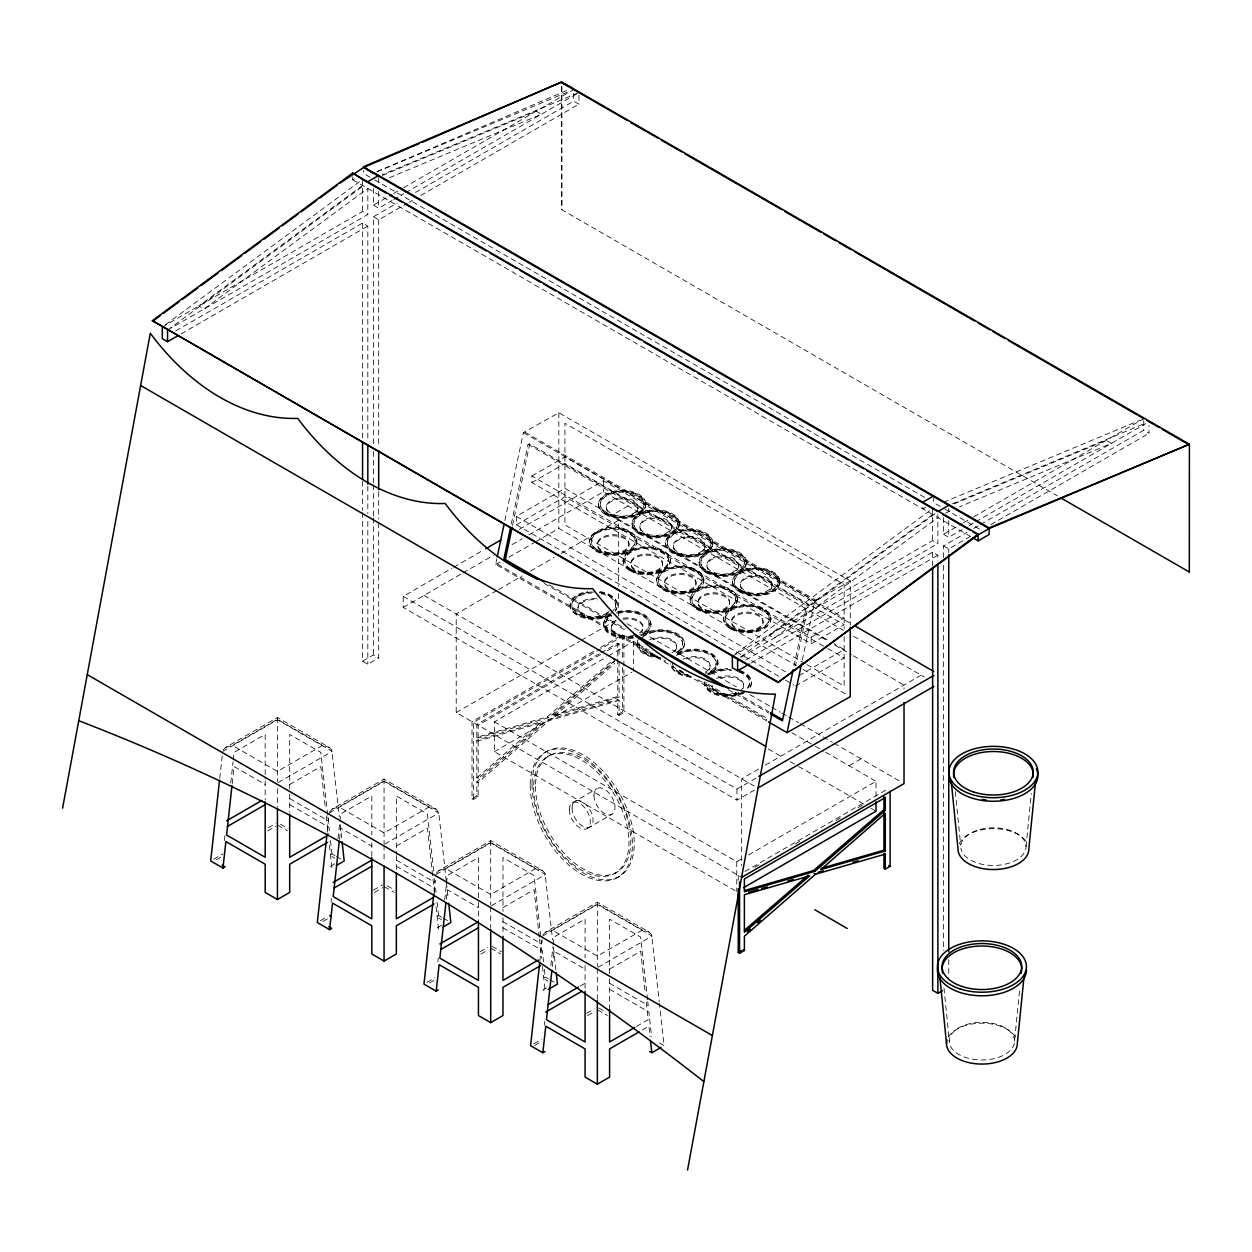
<?xml version="1.0" encoding="UTF-8"?>
<svg xmlns="http://www.w3.org/2000/svg" width="1252" height="1252" viewBox="0 0 1252 1252"><rect width="100%" height="100%" fill="white"/><g stroke="black" fill="none" stroke-linecap="round" stroke-linejoin="round"><path stroke-width="0.75" stroke-dasharray="5 3.75" d="M1026.03 846.634L1031.335 793.486M1014.527 1041.148A32.615 18.827 0 0 0 965.605 1024.84A32.615 18.827 0 0 0 965.605 1057.455A32.615 18.827 0 0 0 1014.527 1041.148L1019.832 988M219.757 778.306L222.277 755.253M224.405 840.624L225.031 834.943M230.744 782.813L233.044 761.889M233.248 759.98L234.093 752.374L265.174 734.423L265.174 779.12M232.215 783.658L234.093 766.537L265.174 784.488M327.226 832.189L328.916 816.805M331.044 902.191L331.451 898.404M338.009 838.668L339.668 823.456M339.887 821.547L340.716 813.941L371.813 795.99L371.813 834.865M339.464 839.513L340.716 828.104L371.813 846.055M434.068 891.831L435.336 880.297M437.871 961.865L438.294 958.062M444.632 900.235L446.307 885.007M446.51 883.114L447.355 875.508L478.436 857.557L478.436 900.313M446.307 899.171L447.355 889.671L478.436 907.622M539.862 961.082L542.179 939.939M544.307 1025.325L544.714 1021.522M550.849 965.589L552.946 946.575M553.149 944.681L553.979 937.075L585.075 919.124L585.075 957.983M552.32 966.45L553.979 951.223L585.075 969.173M766.834 720.964L495.635 564.386L496.841 558.658M504.885 520.472L523.383 432.644L558.83 412.722L850.249 580.959L850.249 625.327M511.285 523.978L528.047 444.382L529.706 443.959L808.401 604.857L795.615 665.501M512.538 525.449L529.706 443.959M793.971 665.939L806.742 605.279L808.401 604.857M802.329 660.086L814.802 600.897L850.249 580.959M329.495 812.235L332.296 808.964L384.067 779.073L435.852 808.964L438.81 812.971L446.182 880.25M223.153 749.948L225.657 747.397L277.443 717.506L329.213 747.397L331.717 749.948L339.339 816.758M436.416 873.082L438.92 870.531L490.706 840.64L542.476 870.531L544.996 873.082L552.601 939.892M543.055 934.634L545.559 932.098L597.345 902.191L649.115 932.098L651.619 934.634L659.241 1001.459M593.808 651.353L472.004 721.668L472.004 798.745L476.824 795.975L476.824 781.764L547.938 719.743L617.737 699.633L619.083 700.416L619.083 715.393L617.737 714.61L617.737 699.633M619.083 661.541L619.083 697.254L554.526 715.941L553.181 715.174L614.81 661.432M472.004 798.745L473.35 799.527L478.17 796.741L478.17 782.531L549.284 720.526L619.083 700.416M554.526 715.941L614.685 663.497M476.824 777.821L541.991 721.465L543.337 722.232L478.17 778.603L476.824 777.821L476.824 740.229L541.991 721.465M599.285 653.763L476.824 724.454L476.824 737.287L547.28 716.88L614.81 658.474M476.824 737.287L478.17 738.054L548.626 717.662L616.14 659.241M165.436 324.753L359.434 181.759M362.564 185.437L198.818 305.989L204.06 309.009L367.822 188.473L367.822 214.468L170.867 328.18M167.549 330.09L364.692 184.795M735.503 653.873L931.065 509.736M932.63 514.572L768.885 635.108L774.127 638.129L937.873 517.592M740.746 656.909L936.308 512.757M352.735 176.767L352.735 179.772L355.85 177.972M162.306 327.069L362.564 211.447L367.822 214.468M373.44 188.457L373.44 205.171L391.907 194.514M393.582 193.544L401.97 188.692M403.645 187.722L573.698 89.549M373.44 205.171L378.683 208.192L392.111 200.445M393.785 199.475L403.864 193.653M405.538 192.698L577.313 93.509M175.781 330.888L362.564 223.044L367.822 226.064L367.822 441.236M373.44 443.662L373.44 216.752L397.009 203.153M415.523 192.464L573.698 101.146L578.956 104.166L578.956 92.57L382.298 174.701M181.024 333.908L367.822 226.064M373.44 216.752L378.683 219.789L407.291 203.278M408.981 202.292L412.346 200.351M420.766 195.5L578.956 104.166M531.943 475.963L564.918 456.917L844.145 618.128L811.155 637.174L531.943 475.963L531.943 482.552L811.155 643.747L844.145 624.717L564.918 463.506L531.943 482.552M778.666 676.252L516.372 524.807L516.372 516.387L564.918 488.358L827.228 639.803M516.372 524.807L564.918 496.778L825.522 647.237M754.58 789.949L736.974 800.122L403.207 607.423L403.207 596.39L452.003 568.205M453.693 567.234L483.976 549.753M519.33 529.346L603.464 480.768L851.266 623.825M403.207 607.423L461.268 573.901M462.958 572.931L493.429 555.34M512.052 544.589L522.209 538.72M528.97 534.807L603.464 491.801L843.613 630.46M495.635 564.386L500.612 562.038M508.922 557.234L533.868 542.836M535.543 541.866L558.83 528.422L796.335 665.563M627.972 505.949L610.882 515.824L828.01 641.18M362.564 512.538L362.564 661.212L373.44 654.921L378.683 657.957L378.683 521.02M362.564 661.212L367.822 664.233L378.683 657.957M496.809 590.568L456.213 613.996L456.213 712.56L741.669 877.355M498.499 589.598L522.178 575.92M530.629 571.037L554.307 557.375M561.068 553.462L618.582 520.269L618.582 585.967M225.657 747.397L232.324 745.347L277.443 719.305L322.562 745.347L329.213 747.397M222.7 751.403L277.443 719.806L332.171 751.403L277.443 783.001M322.562 745.347L277.443 771.404L232.324 745.347M289.697 784.488L320.794 766.537L325.379 808.369M456.213 712.56L579.676 641.274M581.366 640.304L616.892 619.803M213.748 859.201L222.95 853.895M268.241 827.744L275.909 823.315M216.346 859.842L221.432 856.916M267.646 830.937L276.019 826.101M600.569 647.456L622.557 634.748L623.903 635.531L623.903 712.607L619.083 715.393M623.903 635.531L473.35 722.451L473.35 799.527M600.96 652.793L617.737 643.105L619.083 643.872L619.083 656.705L617.737 655.938L617.737 643.105M600.631 654.53L478.17 725.237L478.17 738.054M607.345 650.664L619.083 643.872M332.296 808.964L338.948 806.914L384.067 780.872L429.186 806.914L435.852 808.964M329.339 812.971L384.067 781.358L438.81 812.971L384.067 844.568M735.096 890.626L494.368 751.654L494.368 721.778L606.782 656.877M608.456 655.907L633.637 641.368L648.786 650.117M494.368 751.654L631.947 672.214M925.901 507.091L922.802 508.891L922.802 505.902M334.988 855.664L331.936 853.895L329.714 855.163L334.738 858.074M429.186 806.914L384.067 832.971L338.948 806.914M334.753 863.88L329.73 866.775L331.936 868.059L329.026 841.516M945.651 513.117L952.334 509.83M545.152 752.358L546.999 751.294M617.737 714.61L622.557 711.825L623.903 712.607M547.609 756.615L549.44 755.551M396.336 846.055L427.433 828.104L434.929 896.573M732.373 656.189L932.63 540.567L937.873 543.603L937.873 514.603M943.507 517.577L943.507 534.291L961.974 523.633M963.649 522.663L972.037 517.812M973.712 516.857L1143.765 418.669M740.934 657.3L937.873 543.603M943.507 534.291L948.75 537.311L962.178 529.565M968.891 525.699L973.931 522.788M975.605 521.818L1145.752 423.583M745.832 660.007L932.63 552.163L937.873 555.184L937.873 561.053M943.507 557.625L943.507 545.888L967.076 532.288M973.806 528.391L978.845 525.48M980.535 524.51L1143.765 430.265L1149.007 433.286L1149.007 425.57M751.09 663.044L937.873 555.184M943.507 545.888L948.75 548.908L970.629 536.279M990.833 524.619L1149.007 433.286M320.387 920.768L326.522 917.231M373.346 890.188L382.533 884.882M322.985 921.409L328.055 918.483M374.27 892.504L382.642 887.668M438.92 870.531L445.587 868.481L490.706 842.424L535.825 868.481L542.476 870.531M435.978 874.522L490.706 842.925L545.434 874.522L490.706 906.135M572.383 802.814L597.048 788.572M798.933 675.673L844.145 649.569L833.988 643.7M795.583 686.018L844.145 657.989L827.228 648.207M587.235 828.542L611.915 814.301M441.627 917.231L438.56 915.462L436.353 916.73L441.377 919.641M535.825 868.481L490.706 894.523L445.587 868.481M441.377 925.447L436.353 928.342L438.56 929.61L435.649 903.083M502.975 907.622L534.056 889.671L539.268 937.216M758.587 769.041L741.669 778.807L741.669 865.758M765.348 765.128L921.112 675.204M403.207 596.39L736.974 789.089L757.163 777.429M614.967 873.286L616.813 872.221M427.01 982.335L434.679 977.906M479.97 951.755L487.638 947.326M429.624 982.976L434.694 980.05M480.909 954.071L487.607 950.19M617.424 877.542L619.27 876.478M545.559 932.098L552.226 930.048L597.345 903.991L642.464 930.048L649.115 932.098M542.601 936.089L597.345 904.492L652.073 936.089L597.345 967.686M849.216 765.614L861.016 758.79M494.368 721.778L736.771 861.72L741.81 858.809M748.524 854.944L876.04 781.326L876.04 796.256M548.266 978.798L545.199 977.014L542.977 978.297L548.016 981.208M642.464 930.048L597.345 956.09L552.226 930.048M744.987 871.455L888.779 788.447M754.784 867.354L759.87 864.428M795.38 843.911L800.466 840.984M835.992 820.483L841.062 817.54M857.98 807.775L863.051 804.848M546.341 987.969L542.992 989.909L545.199 991.177L542.288 964.65M580.036 986.153L585.075 983.243M609.599 969.173L640.695 951.223L645.281 993.071M533.649 1043.902L541.318 1039.473M586.609 1013.322L594.277 1008.893M534.557 1045.514L541.318 1041.617M587.532 1015.622L594.246 1011.757M636.454 1026.483L648.207 1019.691L646.11 1000.677M642.37 1029.989L648.912 1026.217L650.085 1036.859M377.008 171.649L568.032 89.956M377.055 171.665L570.098 91.052M382.392 175.436L536.216 111.193L541.459 114.214L387.635 178.457M943.507 502.302L1140.165 420.171M952.365 503.82L1145.408 423.207M954.243 503.805L1106.283 440.313L1111.526 443.349L959.486 506.841M553.181 715.174L617.737 696.472L619.083 697.254M476.824 740.229L478.17 741.012L543.337 722.232M561.663 86.607L561.835 209.741L1057.455 495.886M370.169 177.268L363.612 173.48L363.612 170.491M374.755 179.928L925.212 497.733M940.236 506.403L933.679 502.615L933.679 498.124M944.822 509.048L980.66 529.737M352.735 179.772L969.784 536.012M525.042 432.222L816.461 600.475M523.383 432.644L814.802 600.897M528.047 444.382L806.742 605.279M853.723 636.298L924.336 677.066M834.771 645.093L851.657 654.843M853.348 655.813L904.022 685.063L904.022 688.929M805.224 663.638L564.918 524.901L564.918 423.286L844.145 584.481L844.145 628.535M806.914 664.609L844.145 686.112L844.145 636.188M803.08 669.444L846.868 694.735M516.372 516.387L785.427 671.745M785.427 680.149L793.893 685.032M627.002 623.684L736.426 686.863M749.901 694.641L770.105 706.3M771.795 707.286L780.199 712.138M781.89 713.108L786.945 716.034M788.619 717.005L798.729 722.827M800.404 723.797L832.408 742.279M834.082 743.25L900.72 781.717M549.252 584.919L625.264 628.801M735.049 692.184L768.838 711.699M544.229 583.401L625.296 630.21M728.335 689.695L768.869 713.092M744.502 692.622A23.6 13.631 0 0 1 718.773 695.58A23.6 13.631 0 0 1 704.203 682.997L704.203 682.121L768.305 719.117M791.859 732.733L813.753 745.363M815.428 746.333L823.847 751.2M825.538 752.17L876.04 781.326M497.279 563.963L665.735 661.212M697.74 679.695L766.803 719.571M768.305 748.993L783.455 757.742M790.184 761.639L796.914 765.52M798.604 766.49L864.256 804.394M870.985 808.276L876.04 811.202M424.021 595.404L757.789 788.103M547.28 716.88L548.626 717.662M547.938 719.743L549.284 720.526M476.824 781.764L478.17 782.531M476.824 795.975L478.17 796.741M289.697 798.557L328.306 820.842L327.883 817.04M396.336 860.124L434.929 882.41L434.522 878.607M502.975 921.691L541.568 943.977L540.942 938.264M609.599 983.243L648.207 1005.528L647.785 1001.725M289.697 804.66L329.026 827.353L329.636 833.049M396.336 866.227L435.649 888.92L436.072 892.707M502.975 927.795L542.288 950.487L543.524 961.865M609.599 989.346L648.912 1012.054L651.619 1036.687M280.511 824.207L288.163 828.621M336.522 856.54L341.123 859.201M387.134 885.774L394.803 890.188M443.161 918.107L447.762 920.768M492.239 946.449L501.442 951.755M549.8 979.674L555.919 983.211M598.879 1008.016L604.998 1011.553M659.491 1043.01L664.092 1045.67L659.46 1003.368M277.694 825.131L287.49 830.796M384.317 886.698L394.13 892.347M490.956 948.265L500.753 953.914M597.595 1009.832L607.392 1015.482M647.581 999.832L640.695 937.075L609.599 919.124L609.599 977.421M553.447 947.576L555.982 970.644M540.739 936.371L534.056 875.508L502.975 857.557L502.975 911.44M544.37 969.439L545.199 977.014M539.487 939.11L541.568 958.124M446.401 882.175L448.294 899.468M433.677 871.001L427.433 813.941L396.336 795.99L396.336 854.287M437.105 902.191L438.56 915.462M340.184 824.442L341.655 837.901M327.68 815.13L320.794 752.374L289.697 734.423L289.697 792.719M330.481 840.624L331.936 853.895M326.224 815.991L328.306 835.006M955.307 791.577L960.613 844.74M943.992 988L949.298 1041.148M1143.765 420.609L1143.765 430.265M948.75 508.328L948.75 511.317M948.75 520.597L948.75 537.311M948.75 548.908L948.75 552.821M948.75 959.689L948.75 977.296M943.507 565.45L943.507 950.8M932.63 508.578L932.63 540.567M932.63 552.163L932.63 565.857M811.155 637.174L811.155 643.747M779.84 581.413A23.6 13.631 0 0 1 744.439 593.213A23.6 13.631 0 0 1 744.439 569.613A23.6 13.631 0 0 1 779.84 581.413L779.84 582.29M770.856 618.332L770.856 619.208M751.403 682.121L751.403 682.997M746.317 562.07A23.6 13.631 0 0 1 710.917 573.87A23.6 13.631 0 0 1 710.917 550.27A23.6 13.631 0 0 1 746.317 562.07L746.317 562.946M738.226 875.367L738.226 881.142M737.35 598.972L737.35 599.849A23.6 13.631 0 0 1 701.934 611.649A23.6 13.631 0 0 1 701.934 588.049A23.6 13.631 0 0 1 737.35 599.849M736.974 789.089L736.974 800.122M736.771 861.72L736.771 891.596M732.639 581.413L732.639 582.29M723.656 618.332L723.656 619.208M717.897 662.762L717.897 663.638M712.811 542.726A23.6 13.631 0 0 1 677.41 554.526A23.6 13.631 0 0 1 677.41 530.926A23.6 13.631 0 0 1 712.811 542.726L712.811 543.603A23.6 13.631 0 0 1 677.41 555.403A23.6 13.631 0 0 1 677.41 531.803A23.6 13.631 0 0 1 712.811 543.603M703.827 579.629L703.827 580.505A23.6 13.631 0 0 1 668.427 592.306A23.6 13.631 0 0 1 668.427 568.705A23.6 13.631 0 0 1 703.827 580.505M699.117 562.07L699.117 562.946M690.134 598.972L690.134 599.849M684.375 643.418L684.375 644.295M679.288 523.367A23.6 13.631 0 0 1 643.888 535.167A23.6 13.631 0 0 1 643.888 511.567A23.6 13.631 0 0 1 679.288 523.367L679.288 524.244M670.321 560.286L670.321 561.162M665.61 542.726L665.61 543.603M656.627 579.629L656.627 580.505M650.868 624.075L650.868 624.951M645.782 504.024A23.6 13.631 0 0 1 610.381 515.824A23.6 13.631 0 0 1 610.381 492.224A23.6 13.631 0 0 1 645.782 504.024L645.782 504.9M637.174 643.418L637.174 644.295M636.798 540.927L636.798 541.803A23.6 13.631 0 0 1 601.398 553.603A23.6 13.631 0 0 1 601.398 530.003A23.6 13.631 0 0 1 636.798 541.803M633.637 641.368L633.637 671.244M632.088 523.367L632.088 524.244M623.12 560.286L623.12 561.162M622.557 634.748L622.557 659.804M622.557 667.504L622.557 711.825M618.582 593.698L618.582 618.817M617.737 658.881L617.737 696.472M617.361 604.716L617.361 605.592M609.599 978.751L609.599 1008.47M603.667 624.075L603.667 624.951M603.464 480.768L603.464 491.801M598.581 504.024L598.581 504.9M597.345 902.191L597.345 966.466M597.345 968.391L597.345 999.378M589.598 540.927L589.598 541.803M585.075 965.761L585.075 988.344M573.698 93.415L573.698 101.146M570.161 604.716L570.161 605.592M561.835 86.513L561.835 209.741M558.83 412.722L558.83 528.422M502.975 917.794L502.975 934.43M490.706 840.64L490.706 904.899M490.706 906.839L490.706 928.139M478.436 902.254L478.436 921.018M478.17 741.012L478.17 778.603M396.336 855.632L396.336 870.954M384.067 779.073L384.067 843.738M384.067 845.272L384.067 862.691M378.683 177.706L378.683 182.197M378.683 191.478L378.683 208.192M378.683 219.789L378.683 446.698M378.683 491.692L378.683 519.079M373.44 451.487L373.44 482.787M373.44 484.743L373.44 516.043M373.44 517.999L373.44 654.921M371.813 842.627L371.813 856.227M367.822 486.23L367.822 513.617M367.822 521.442L367.822 664.233M362.564 179.459L362.564 211.447M362.564 223.044L362.564 438.216M362.564 481.238L362.564 510.581M289.697 794.065L289.697 812.313M277.443 717.506L277.443 781.764M277.443 788.823L277.443 806.945M265.174 781.06L265.174 799.809M948.39 1037.047A35.4 20.439 0 0 1 981.912 1023.181A35.4 20.439 0 0 1 1015.435 1037.047M960.926 844.99A32.615 18.827 0 0 1 1010.536 830.608A32.615 18.827 0 0 1 1010.536 862.659A32.615 18.827 0 0 1 960.926 848.261M959.22 843.817A35.4 20.439 0 0 1 992.257 828.683A35.4 20.439 0 0 1 1026.937 842.533M716.613 678.6A15.838 9.14 0 0 1 737.444 677.817A15.838 9.14 0 0 1 741.513 689.633M735.722 692.982A15.838 9.14 0 0 1 711.981 685.063M738.774 671.15A21.926 12.661 0 0 1 746.787 688.443M738.774 693.076A21.926 12.661 0 0 1 705.893 682.121M709.853 674.859A21.926 12.661 0 0 1 733.484 669.883M739.603 670.321A23.6 13.631 0 0 1 748.242 688.929M744.502 691.746A23.6 13.631 0 0 1 718.773 694.703A23.6 13.631 0 0 1 704.203 682.121M708.476 674.296A23.6 13.631 0 0 1 727.803 668.49M739.603 671.197A23.6 13.631 0 0 1 748.242 689.805M711.12 673.357A23.6 13.631 0 0 1 727.803 669.366M738.774 672.027A21.926 12.661 0 0 1 746.787 689.32M743.312 691.933A21.926 12.661 0 0 1 706.629 686.268M712.31 674.045A21.926 12.661 0 0 1 731.622 670.524M719.9 678.224A15.838 9.14 0 0 1 737.444 678.897A15.838 9.14 0 0 1 743.093 688.506M739.009 692.606A15.838 9.14 0 0 1 721.747 694.578A15.838 9.14 0 0 1 711.981 686.143M677.614 653.137A23.6 13.631 0 0 1 712.372 654.013A23.6 13.631 0 0 1 707.834 673.936M691.214 676.268A23.6 13.631 0 0 1 671.495 666.299M677.614 654.013A23.6 13.631 0 0 1 712.372 654.89A23.6 13.631 0 0 1 707.834 674.812M691.214 677.144A23.6 13.631 0 0 1 670.696 663.638M678.787 654.686A21.926 12.661 0 0 1 711.089 655.516A21.926 12.661 0 0 1 706.864 674.014M688.616 675.861A21.926 12.661 0 0 1 673.122 666.925M676.33 655.516A21.926 12.661 0 0 1 709.79 653.81A21.926 12.661 0 0 1 706.864 673.138M688.616 674.985A21.926 12.661 0 0 1 672.371 662.762M686.378 658.881A15.838 9.14 0 0 1 706.848 661.228A15.838 9.14 0 0 1 705.486 673.247M688.882 675.376A15.838 9.14 0 0 1 686.378 674.703M683.107 673.247A15.838 9.14 0 0 1 679.007 669.163M683.107 659.256A15.838 9.14 0 0 1 705.486 659.256A15.838 9.14 0 0 1 705.486 672.183M683.107 672.183A15.838 9.14 0 0 1 680.587 670.289M641.447 635.609A23.6 13.631 0 0 1 675.955 632.98A23.6 13.631 0 0 1 677.473 653.059M657.707 656.924A23.6 13.631 0 0 1 637.988 639.897M677.473 653.935A23.6 13.631 0 0 0 677.473 634.654A23.6 13.631 0 0 0 644.091 634.654A23.6 13.631 0 0 0 646.595 617.126A23.6 13.631 0 0 0 617.283 612.604M660.774 657.926A23.6 13.631 0 0 1 640.335 637.487M641.791 637.972A21.926 12.661 0 0 1 674.124 634.248A21.926 12.661 0 0 1 676.283 653.247M655.109 656.517A21.926 12.661 0 0 1 639.6 641.024M652.871 639.522A15.838 9.14 0 0 1 671.98 640.977A15.838 9.14 0 0 1 674.499 652.01M656.69 656.267A15.838 9.14 0 0 1 644.952 647.44M649.585 639.897A15.838 9.14 0 0 1 671.98 639.897A15.838 9.14 0 0 1 671.98 652.824M655.375 654.952A15.838 9.14 0 0 1 645.484 648.739M642.824 636.157A21.926 12.661 0 0 1 674.875 633.715A21.926 12.661 0 0 1 676.283 652.37M655.109 655.641A21.926 12.661 0 0 1 639.6 640.148M623.167 618.191A15.838 9.14 0 0 1 640.977 622.447A15.838 9.14 0 0 1 638.457 633.481M635.187 634.936A15.838 9.14 0 0 1 614.701 632.589A15.838 9.14 0 0 1 616.078 620.554M616.313 613.104A21.926 12.661 0 0 1 645.75 617.267A21.926 12.661 0 0 1 639.835 634.435M632.949 636.298A21.926 12.661 0 0 1 608.284 630.398A21.926 12.661 0 0 1 611.774 615.123M617.283 611.727A23.6 13.631 0 0 1 647.707 617.252A23.6 13.631 0 0 1 640.805 635.233M633.371 637.237A23.6 13.631 0 0 1 606.829 630.883A23.6 13.631 0 0 1 610.585 614.435M633.371 638.113A23.6 13.631 0 0 1 606.829 631.759A23.6 13.631 0 0 1 610.585 615.311M618.003 613.48A21.926 12.661 0 0 1 646.251 618.613A21.926 12.661 0 0 1 639.835 635.312M632.949 637.174A21.926 12.661 0 0 1 608.284 631.274A21.926 12.661 0 0 1 611.774 616M623.167 619.27A15.838 9.14 0 0 1 639.835 622.526A15.838 9.14 0 0 1 640.977 632.667M631.368 636.924A15.838 9.14 0 0 1 613.558 632.667A15.838 9.14 0 0 1 616.078 621.634M607.47 612.244A15.838 9.14 0 0 1 587.063 615.953A15.838 9.14 0 0 1 578.878 604.544A15.838 9.14 0 0 1 597.846 598.847M599.426 592.493A21.926 12.661 0 0 1 612.744 611.054M609.255 613.668A21.926 12.661 0 0 1 573.494 609.567A21.926 12.661 0 0 1 593.761 592.071M599.865 591.554A23.6 13.631 0 0 1 615.139 610.475M610.444 614.356A23.6 13.631 0 0 1 573.322 611.539A23.6 13.631 0 0 1 587.642 591.554M599.865 592.431A23.6 13.631 0 0 1 615.139 611.352M610.444 615.233A23.6 13.631 0 0 1 572.258 611.211A23.6 13.631 0 0 1 592.212 591.993M601.242 593.698A21.926 12.661 0 0 1 614.935 608.879M612.744 611.931A21.926 12.661 0 0 1 575.263 612.4A21.926 12.661 0 0 1 591.852 592.994M609.051 611.117A15.838 9.14 0 0 1 589.661 617.58A15.838 9.14 0 0 1 578.455 606.375A15.838 9.14 0 0 1 597.846 599.911M681.291 553.587A15.838 9.14 0 0 0 705.033 545.669A15.838 9.14 0 0 0 681.291 537.75A15.838 9.14 0 0 0 681.291 553.587M678.24 553.681A21.926 12.661 0 0 0 711.12 542.726A21.926 12.661 0 0 0 678.24 531.756A21.926 12.661 0 0 0 678.24 553.681M673.701 552.539A21.926 12.661 0 0 0 710.385 546.874A21.926 12.661 0 0 0 683.529 531.364A21.926 12.661 0 0 0 673.701 552.539M678.005 553.212A15.838 9.14 0 0 0 704.5 549.112A15.838 9.14 0 0 0 685.11 537.922A15.838 9.14 0 0 0 678.005 553.212M714.798 572.931A15.838 9.14 0 0 0 738.555 565.012A15.838 9.14 0 0 0 714.798 557.109A15.838 9.14 0 0 0 714.798 572.931M711.762 573.025A21.926 12.661 0 0 0 744.643 562.07A21.926 12.661 0 0 0 711.762 551.115A21.926 12.661 0 0 0 711.762 573.025M706.034 572.587A23.6 13.631 0 0 0 745.519 566.467A23.6 13.631 0 0 0 716.613 549.784A23.6 13.631 0 0 0 706.034 572.587M707.223 571.898A21.926 12.661 0 0 0 743.891 566.217A21.926 12.661 0 0 0 717.052 550.723A21.926 12.661 0 0 0 707.223 571.898M711.527 572.555A15.838 9.14 0 0 0 738.007 568.455A15.838 9.14 0 0 0 718.617 557.265A15.838 9.14 0 0 0 711.527 572.555M614.262 514.885A15.838 9.14 0 0 0 638.004 506.966A15.838 9.14 0 0 0 614.262 499.063A15.838 9.14 0 0 0 614.262 514.885M611.226 514.979A21.926 12.661 0 0 0 644.107 504.024A21.926 12.661 0 0 0 611.226 493.069A21.926 12.661 0 0 0 611.226 514.979M605.498 514.541A23.6 13.631 0 0 0 644.983 508.422A23.6 13.631 0 0 0 616.078 491.739A23.6 13.631 0 0 0 605.498 514.541M606.672 513.852A21.926 12.661 0 0 0 643.356 508.171A21.926 12.661 0 0 0 616.5 492.678A21.926 12.661 0 0 0 606.672 513.852M610.992 514.509A15.838 9.14 0 0 0 637.471 510.409A15.838 9.14 0 0 0 618.081 499.219A15.838 9.14 0 0 0 610.992 514.509M748.32 592.274A15.838 9.14 0 0 0 772.061 584.371A15.838 9.14 0 0 0 748.32 576.452A15.838 9.14 0 0 0 748.32 592.274M740.73 590.365A21.926 12.661 0 0 0 777.414 584.7A21.926 12.661 0 0 0 750.558 569.19A21.926 12.661 0 0 0 740.73 590.365M739.541 591.93A23.6 13.631 0 0 0 779.026 585.826A23.6 13.631 0 0 0 750.12 569.128A23.6 13.631 0 0 0 739.541 591.93M745.269 593.26A21.926 12.661 0 0 0 778.149 582.29A21.926 12.661 0 0 0 745.269 571.335A21.926 12.661 0 0 0 745.269 593.26M745.034 591.899A15.838 9.14 0 0 0 771.529 587.814A15.838 9.14 0 0 0 752.139 576.609A15.838 9.14 0 0 0 745.034 591.899M647.785 534.228A15.838 9.14 0 0 0 671.526 526.325A15.838 9.14 0 0 0 647.785 518.406A15.838 9.14 0 0 0 647.785 534.228M644.733 534.338A21.926 12.661 0 0 0 677.614 523.367A21.926 12.661 0 0 0 644.733 512.412A21.926 12.661 0 0 0 644.733 534.338M639.005 533.884A23.6 13.631 0 0 0 678.49 527.781A23.6 13.631 0 0 0 649.585 511.082A23.6 13.631 0 0 0 639.005 533.884M640.195 533.195A21.926 12.661 0 0 0 676.862 527.53A21.926 12.661 0 0 0 650.023 512.021A21.926 12.661 0 0 0 640.195 533.195M644.498 533.853A15.838 9.14 0 0 0 670.978 529.768A15.838 9.14 0 0 0 651.588 518.563A15.838 9.14 0 0 0 644.498 533.853M672.308 590.49A15.838 9.14 0 0 0 696.065 582.571A15.838 9.14 0 0 0 672.308 574.668A15.838 9.14 0 0 0 672.308 590.49M664.734 588.581A21.926 12.661 0 0 0 701.402 582.9A21.926 12.661 0 0 0 674.562 567.406A21.926 12.661 0 0 0 664.734 588.581M663.544 589.269A23.6 13.631 0 0 0 703.029 583.15A23.6 13.631 0 0 0 674.124 566.467A23.6 13.631 0 0 0 663.544 589.269M669.272 591.46A21.926 12.661 0 0 0 702.153 580.505A21.926 12.661 0 0 0 669.272 569.55A21.926 12.661 0 0 0 669.272 591.46M672.308 591.57A15.838 9.14 0 0 0 696.065 583.651A15.838 9.14 0 0 0 672.308 575.732A15.838 9.14 0 0 0 672.308 591.57M705.831 609.834A15.838 9.14 0 0 0 729.572 601.93A15.838 9.14 0 0 0 705.831 594.011A15.838 9.14 0 0 0 705.831 609.834M698.24 607.924A21.926 12.661 0 0 0 734.908 602.259A21.926 12.661 0 0 0 708.069 586.75A21.926 12.661 0 0 0 698.24 607.924M697.051 608.613A23.6 13.631 0 0 0 736.536 602.509A23.6 13.631 0 0 0 707.63 585.811A23.6 13.631 0 0 0 697.051 608.613M702.779 610.819A21.926 12.661 0 0 0 735.66 599.849A21.926 12.661 0 0 0 702.779 588.894A21.926 12.661 0 0 0 702.779 610.819M705.831 610.913A15.838 9.14 0 0 0 729.572 602.995A15.838 9.14 0 0 0 705.831 595.091A15.838 9.14 0 0 0 705.831 610.913M638.802 571.147A15.838 9.14 0 0 0 662.543 563.228A15.838 9.14 0 0 0 638.802 555.309A15.838 9.14 0 0 0 638.802 571.147M631.211 569.222A21.926 12.661 0 0 0 667.895 563.557A21.926 12.661 0 0 0 641.04 548.047A21.926 12.661 0 0 0 631.211 569.222M630.022 569.91A23.6 13.631 0 0 0 669.507 563.807A23.6 13.631 0 0 0 640.601 547.124A23.6 13.631 0 0 0 630.022 569.91M630.022 570.787A23.6 13.631 0 0 0 669.507 564.683A23.6 13.631 0 0 0 640.601 548A23.6 13.631 0 0 0 630.022 570.787M631.211 570.098A21.926 12.661 0 0 0 667.895 564.433A21.926 12.661 0 0 0 641.04 548.924A21.926 12.661 0 0 0 631.211 570.098M638.802 572.227A15.838 9.14 0 0 0 662.543 564.308A15.838 9.14 0 0 0 638.802 556.389A15.838 9.14 0 0 0 638.802 572.227M739.337 629.193A15.838 9.14 0 0 0 763.078 621.274A15.838 9.14 0 0 0 739.337 613.355A15.838 9.14 0 0 0 739.337 629.193M731.747 627.268A21.926 12.661 0 0 0 768.431 621.602A21.926 12.661 0 0 0 741.575 606.093A21.926 12.661 0 0 0 731.747 627.268M730.573 627.956A23.6 13.631 0 0 0 770.058 621.853A23.6 13.631 0 0 0 741.153 605.17A23.6 13.631 0 0 0 730.573 627.956M730.573 628.833A23.6 13.631 0 0 0 770.058 622.729A23.6 13.631 0 0 0 741.153 606.046A23.6 13.631 0 0 0 730.573 628.833M736.301 630.163A21.926 12.661 0 0 0 769.182 619.208A21.926 12.661 0 0 0 736.301 608.237A21.926 12.661 0 0 0 736.301 630.163M739.337 630.272A15.838 9.14 0 0 0 763.078 622.354A15.838 9.14 0 0 0 739.337 614.435A15.838 9.14 0 0 0 739.337 630.272M605.279 551.788A15.838 9.14 0 0 0 629.036 543.884A15.838 9.14 0 0 0 605.279 535.966A15.838 9.14 0 0 0 605.279 551.788M597.705 549.878A21.926 12.661 0 0 0 634.373 544.197A21.926 12.661 0 0 0 607.533 528.704A21.926 12.661 0 0 0 597.705 549.878M596.515 550.567A23.6 13.631 0 0 0 636 544.463A23.6 13.631 0 0 0 607.095 527.765A23.6 13.631 0 0 0 596.515 550.567M602.243 552.774A21.926 12.661 0 0 0 635.124 541.803A21.926 12.661 0 0 0 602.243 530.848A21.926 12.661 0 0 0 602.243 552.774M605.279 552.868A15.838 9.14 0 0 0 629.036 544.949A15.838 9.14 0 0 0 605.279 537.045A15.838 9.14 0 0 0 605.279 552.868M593.98 795.364A14.852 8.576 60 0 0 609.74 814.974A14.852 8.576 60 0 0 609.74 793.956A14.852 8.576 60 0 0 593.98 795.364M572.07 808.025A14.852 8.576 60 0 0 587.814 827.619A14.852 8.576 60 0 0 587.814 806.617A14.852 8.576 60 0 0 572.07 808.025M535.496 786.381A67.358 38.89 60 0 0 606.938 875.273A67.358 38.89 60 0 0 606.938 780.012A67.358 38.89 60 0 0 535.496 786.381M533.649 787.445A67.358 38.89 60 0 0 605.107 876.337A67.358 38.89 60 0 0 605.107 781.06A67.358 38.89 60 0 0 533.649 787.445M530.175 785.442A72.272 41.723 60 0 0 606.844 880.813A72.272 41.723 60 0 0 606.844 778.603A72.272 41.723 60 0 0 530.175 785.442M532.022 784.378A72.272 41.723 60 0 0 608.675 879.749A72.272 41.723 60 0 0 608.675 777.539A72.272 41.723 60 0 0 532.022 784.378M569.3 809.606A14.852 8.576 60 0 0 585.06 829.215A14.852 8.576 60 0 0 585.06 808.197A14.852 8.576 60 0 0 569.3 809.606"/><path stroke-width="1.5" d="M1035.592 781.389L1028.815 849.106A35.4 20.439 0 0 1 993.415 869.545A35.4 20.439 0 0 1 958.015 849.106L951.238 781.389M1024.089 975.903L1017.313 1043.62A35.4 20.439 0 0 1 978.829 1063.981A35.4 20.439 0 0 1 947.044 1040.068M219.538 780.231L210.68 860.969L222.95 868.059L225.063 866.838L222.089 865.116M222.95 868.059L225.861 841.516L265.174 864.224L265.174 892.426L277.443 899.515L289.697 892.426L289.697 864.224L327.382 842.471M231.996 785.552L226.581 835.006L265.174 857.291L265.174 801.734M327.022 834.114L317.319 922.536L329.589 929.61L331.702 928.389L328.728 926.683M329.589 929.61L332.5 903.083L371.813 925.791L371.813 953.993L384.067 961.082L396.336 953.993L396.336 925.791L434.006 904.038M339.261 841.407L333.204 896.573L371.813 918.858L371.813 857.542M433.865 893.756L423.958 984.103L436.212 991.177L438.325 989.956M436.212 991.177L439.123 964.65L478.436 987.343L478.436 1015.56L490.706 1022.634L502.975 1015.56L502.975 987.343L540.645 965.589M445.884 902.974L439.843 958.124L478.436 980.41L478.436 922.943M539.659 963.007L530.582 1045.67L542.852 1052.744L544.964 1051.524M542.852 1052.744L545.762 1026.217L585.075 1048.91L585.075 1077.127L597.345 1084.201L609.599 1077.127L609.599 1048.91L639.083 1031.883M551.897 970.253L546.467 1019.691L585.075 1041.977L585.075 991.271M363.487 166.766L373.44 173.183L363.487 166.766L561.741 81.99L1189.4 444.257L1189.322 572.101M378.777 175.499L367.728 181.759M561.741 81.99L422.347 142.274M571.788 87.687L561.663 82.695L627.8 120.693M933.757 495.917L922.708 502.177M978.188 540.864L989.064 534.588L989.143 527.89L1189.4 444.257L989.064 528.594L978.188 534.886L777.93 682.481L152.384 320.668L352.641 173.058L978.094 534.166L978.188 540.864L973.148 537.953M62.6 808.15L150.287 333.235A236.753 164.685 73.2 0 0 297.741 418.371A236.753 164.685 73.2 0 0 445.18 503.492A236.753 164.685 73.2 0 0 592.634 588.628A307.648 213.998 73.2 0 0 775.411 694.156L687.551 1170.01M497.232 556.749L504.071 524.291M537.468 579.504L503.695 559.988L510.487 527.781M503.695 559.988L505.338 559.566L512.131 527.358M793.173 669.726L782.39 720.902L770.559 714.063M768.525 721.934L787.054 732.639L801.53 663.904M747.397 931.66L750.292 929.125M757.554 922.802L760.449 920.267M885.289 854.114L883.943 853.332L883.943 868.309L885.289 869.091L885.289 854.114L815.49 874.225L744.392 936.23L744.392 950.44L739.556 953.226L738.226 952.443L738.226 888.857M744.486 930.267L808.197 875.164M744.893 890.438L813.503 870.578L883.943 809.621L883.943 796.804L885.289 797.571L885.289 810.404L814.833 871.345L744.392 891.753L744.392 878.92L885.289 797.571M152.478 321.388L160.303 315.614M163.433 313.313L179.067 301.779M182.197 299.478L197.847 287.944M200.977 285.628L218.192 272.952M221.322 270.651L241.652 255.658M244.782 253.342L260.432 241.808M263.562 239.508L279.196 227.974M282.326 225.673L297.976 214.139M301.106 211.838L316.756 200.304M319.886 197.988L337.085 185.312M340.215 182.995L363.612 167.502L989.064 528.594M777.93 682.481L978.094 534.166M162.306 327.069L162.306 338.65L167.549 341.686L177.659 335.849M485.666 548.783L500.816 540.035M226.581 820.842L261.825 800.497M227.504 826.414L265.174 804.66M326.631 835.976L289.697 857.291L289.697 814.223M948.75 505.323L937.873 511.614L866.963 470.658M336.522 865.398L344.19 860.969L342.078 841.751M333.204 882.41L371.813 860.124M334.127 887.981L371.813 866.227M732.373 656.189L732.373 667.785L737.616 670.806L749.4 664.014M433.255 897.543L396.336 918.858L396.336 872.879M443.161 926.965L450.83 922.536L448.717 903.318M439.843 943.977L478.436 921.691M440.767 949.548L478.436 927.795M758.853 776.459L933.867 675.407M757.789 788.103L933.851 686.456M538.219 960.065L502.975 980.41L502.975 936.355M741.669 877.355L904.022 783.627L904.022 702.466M548.266 989.409L557.453 984.103L556.185 972.569M743.485 887.731L876.04 811.202L876.04 801.859M548.157 1004.573L578.361 987.124M545.762 1012.054L581.804 991.24M738.226 952.443L741.434 950.597M885.289 869.091L890.109 866.306L890.109 791.154M634.78 1027.454L609.599 1041.977L609.599 1009.409M649.616 1051.477L651.822 1052.744L661.025 1047.439M932.63 567.813L932.63 990.332L937.873 993.352L942.537 990.661M363.409 167.471L418.778 143.792M821.249 868.325L883.943 850.171L885.289 850.953L885.289 813.346L820.749 869.639L885.289 850.953M748.633 892.316L757.929 889.64M761.654 888.56L767.241 886.948M787.727 881.064L793.298 879.452M817.822 872.378L823.331 870.797M852.722 862.331L858.23 860.75M787.054 732.639L850.249 696.675L850.249 627.252M630.867 122.633L658.239 138.283M661.353 140.224L681.917 151.946M685.047 153.918L781.717 209.585M784.957 211.572L820.576 232.074M823.91 234.046L835.804 240.869M839.216 242.794L851.047 249.664M854.443 251.574L974.604 321.028M977.906 322.875L989.847 329.839M993.133 331.67L1005.074 338.635M1008.345 340.466L1113.451 401.172M1114.906 401.986L1137.16 414.866M1138.584 415.664L1143.937 418.763M1147.035 420.547L1159.086 427.511M1162.263 429.342L1189.322 444.976M1060.773 497.873L1189.4 572.054M373.519 172.463L989.143 527.89M362.783 179.584L352.641 173.058M363.878 180.21L386.43 193.231M389.81 195.187L401.657 202.026M405.038 203.982L486.261 250.87M489.642 252.826L516.716 268.444M520.096 270.401L540.394 282.123M543.791 284.079L555.638 290.918M559.018 292.874L640.226 339.761M643.622 341.718L694.375 371.015M697.755 372.971L709.602 379.81M712.983 381.766L848.355 459.922M851.736 461.878L863.583 468.717M942.913 514.509L969.784 530.034M973.148 531.975L978.188 534.886M854.631 625.781L933.851 671.526M152.384 320.668L777.836 681.761M505.338 559.566L544.197 581.992M633.715 633.684L728.288 688.287M770.528 712.67L782.343 719.493M635.437 636.063L723.265 686.769M883.943 809.621L885.289 810.404M140.631 385.491L765.77 746.411M888.779 865.523L890.109 866.306M813.503 870.578L814.833 871.345M814.144 873.442L815.49 874.225M814.833 909.766L847.228 928.468M743.046 949.658L744.392 950.44M87.249 674.64L712.388 1035.545M329.589 915.462L331.436 916.527M650.43 1040.428L651.822 1052.744M939.939 977.843L946.512 1043.62M948.75 554.777L948.75 951.864M937.873 564.965L937.873 993.352M883.943 812.579L883.943 850.171M739.556 881.924L739.556 953.226M737.616 659.209L737.616 670.806M597.345 1000.708L597.345 1084.201M490.706 929.438L490.706 1022.634M384.067 865.93L384.067 961.082M378.683 450.61L378.683 489.735M367.822 445.149L367.822 484.274M362.564 442.128L362.564 479.281M277.443 808.244L277.443 899.515M167.549 330.09L167.549 341.686M1026.39 970.097A44.477 25.682 0 0 1 979.001 995.731A44.477 25.682 0 0 1 937.811 966.747M942.866 973.508A39.814 22.99 0 0 1 981.912 946.027A39.814 22.99 0 0 1 1020.959 973.508M1036.374 768.947A44.477 25.682 0 0 1 999.221 801.045A44.477 25.682 0 0 1 948.938 775.583M1004.48 799.433A42.756 24.68 0 0 1 1000.849 799.887M985.981 799.887A42.756 24.68 0 0 1 982.351 799.433M953.93 777.492A39.814 22.99 0 0 1 993.415 751.513A39.814 22.99 0 0 1 1032.9 777.492M78.751 720.698A3134.21 2180.155 73.2 0 1 703.874 1081.603M809.543 875.931L744.392 932.302L744.392 894.711L809.543 875.931M959.674 988.783A44.477 25.682 0 0 0 1026.39 966.544A44.477 25.682 0 0 0 959.674 944.305A44.477 25.682 0 0 0 959.674 988.783M962.005 986.451A39.814 22.99 0 0 0 1021.726 966.544A39.814 22.99 0 0 0 962.005 946.622A39.814 22.99 0 0 0 962.005 986.451M961.959 790.184A44.477 25.682 0 0 0 1036.374 778.666A44.477 25.682 0 0 0 981.897 747.225A44.477 25.682 0 0 0 961.959 790.184M973.508 791.937A39.814 22.99 0 0 0 1033.229 772.03A39.814 22.99 0 0 0 973.508 752.108A39.814 22.99 0 0 0 973.508 791.937"/></g></svg>
